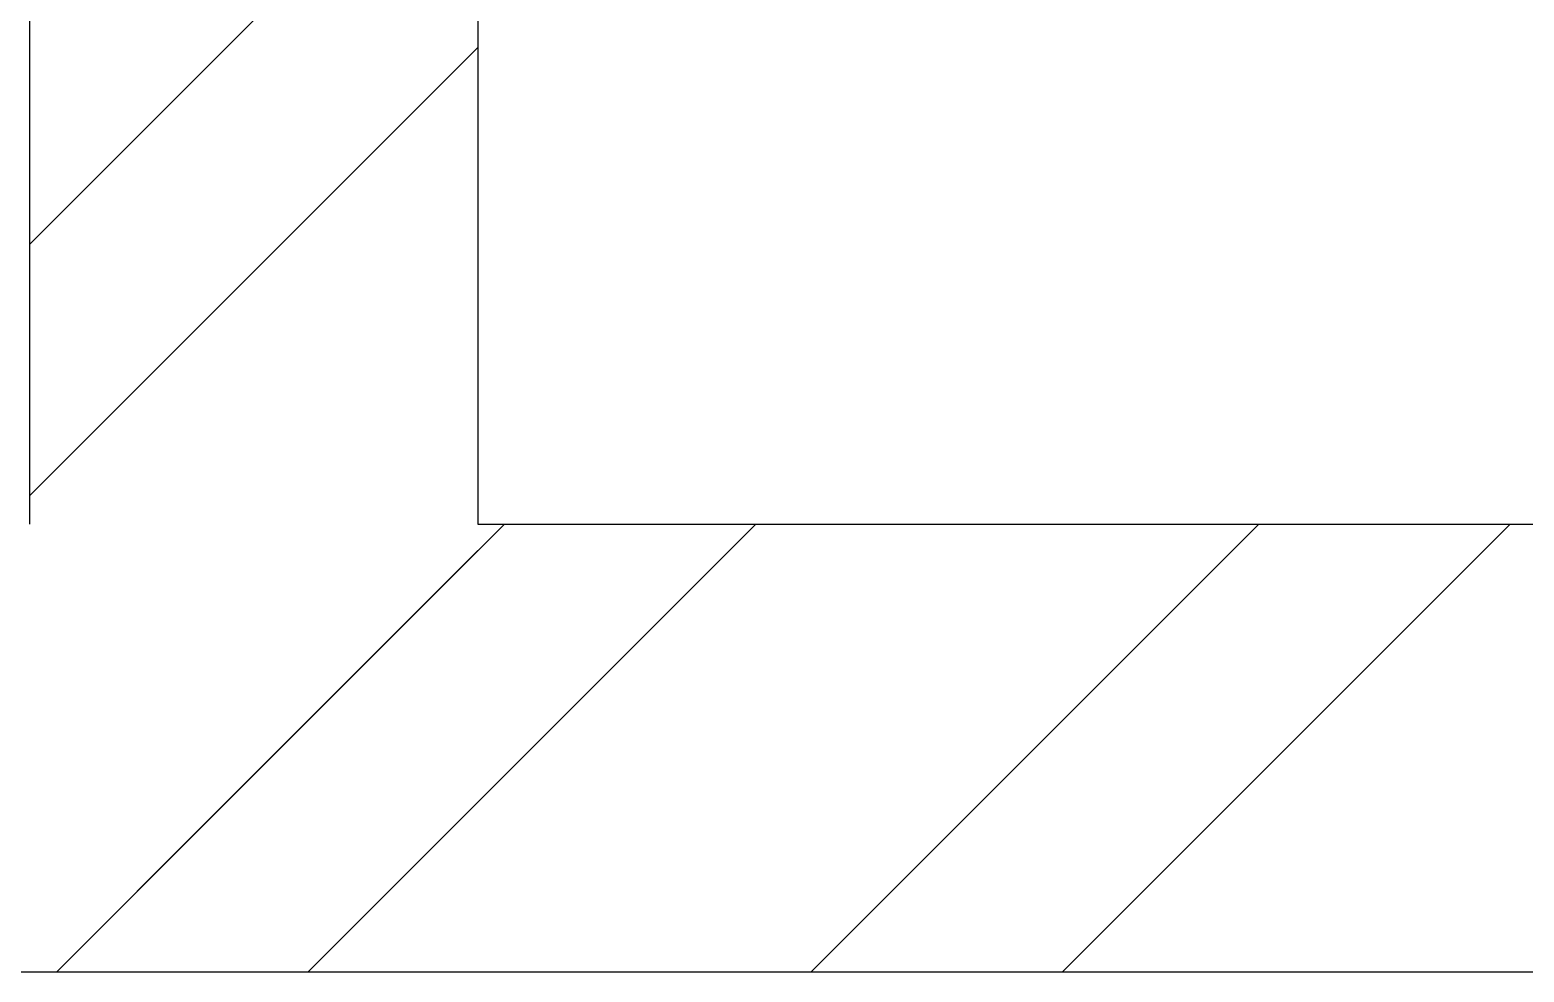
# Model space of a CAD drawing. Header units: millimetres. Extents: x 53645 to 137188, y 78097 to 135533.
# Drawn here: x 70531.1 to 70931.4, y 90252.8 to 90505.1 of the extents above; entities that cross this region are included whole.
import ezdxf

# ---------------------------------------------------------------- set-up
doc = ezdxf.new("R2010")
doc.units = ezdxf.units.MM

# ---------------------------------------------------------------- blocks, each defined once
blk = doc.blocks.new('3432')
at = {"color": 0}
for points in [[(-8570.45, 5669.99), (-8570.45, 6000.15)], [(-8450.45, 6000.15), (-8450.45, 5670)], [(-8570.45, 5744.95), (-8450.45, 5864.95)], [(-8570.45, 5677.59), (-8450.45, 5797.59)], [(-8563.34, 5550), (-8443.34, 5670)], [(-8495.99, 5550), (-8375.99, 5670)], [(-8450.45, 5670), (-7850.47, 5670)], [(-8361.28, 5550), (-8241.28, 5670)], [(-8293.93, 5550), (-8173.93, 5670)], [(-8541.68, 5571.66), (-8450.45, 5662.89)], [(-8474.33, 5571.66), (-8450.45, 5595.54)], [(-7850.47, 5550), (-10900.47, 5550)]]:
    blk.add_lwpolyline(points, dxfattribs=at)

msp = doc.modelspace()

# ---------------------------------------------------------------- block references
msp.add_blockref('3432', (79101.57, 84702.83))

doc.saveas('drawing.dxf')
